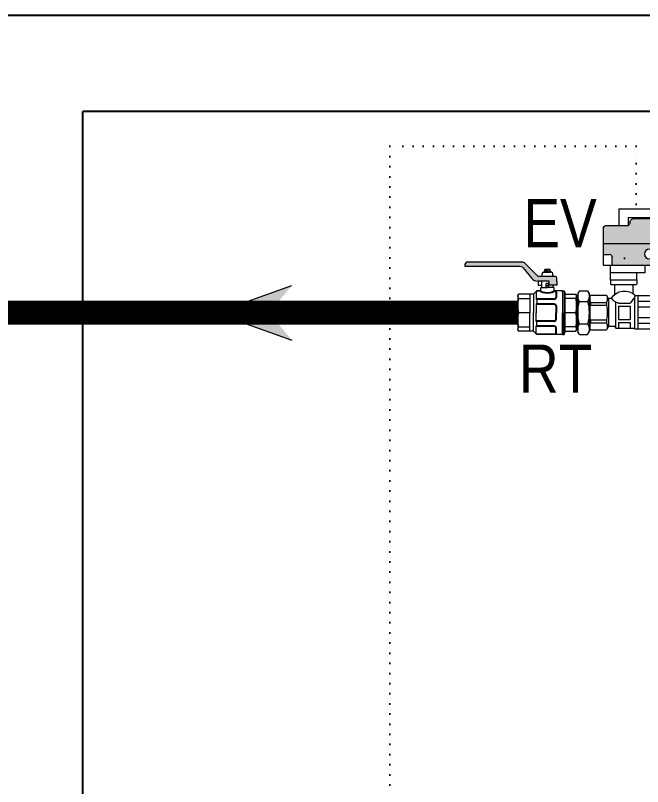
# Model space of a CAD drawing. Extents: x 2569 to 19597, y 1825 to 16548.
# Drawn here: x 10829 to 12134, y 11447 to 13052 of the extents above; entities that cross this region are included whole.
import ezdxf

# ---------------------------------------------------------------- set-up
doc = ezdxf.new("R2010")
doc.units = 0
doc.linetypes.add('ACAD_ISO07W100', pattern=[3, 0, -3])
for name, color, linetype, lineweight in [('S_TEXT', 7, 'Continuous', 15), ('SAN-MC-Circuit_Informatii', 121, 'ACAD_ISO07W100', 25), ('SAN-MC-COLD WATER', 5, 'Continuous', 30), ('SAN-MC-TEXT', 7, 'Continuous', 5), ('SAN-MC-VALVE', 7, 'Continuous', 5)]:
    doc.layers.add(name, color=color, linetype=linetype, lineweight=lineweight)
doc.styles.add('Text 100', font='ARIALN.TTF', dxfattribs={"height": 100})

# ---------------------------------------------------------------- blocks, each defined once
blk = doc.blocks.new('Electrovana')
at = {"layer": 'SAN-MC-VALVE'}
h = blk.add_hatch(color=114, dxfattribs=at)
h.dxf.hatch_style = 1
h.paths.add_polyline_path([(147610.9, -110218, -0.142538), (147601.8, -110203.2), (147597.8, -110187.7, 0.265741), (147575.9, -110176.6), (147455.1, -110176.6, 0.235859), (147426.8, -110197.4, 0.055764), (147414.5, -110327.9), (147764.3, -110327.9), (147764.3, -110234.4, 0.33673), (147741.2, -110217.9)])
h = blk.add_hatch(color=114, dxfattribs=at)
h.dxf.hatch_style = 1
h.paths.add_polyline_path([(147709.9, -110459.7), (147709.9, -110408.3, -0.325364), (147725.3, -110393.6), (147764.3, -110393.6), (147764.3, -110327.9), (147414.5, -110327.9, 0.047546), (147427.2, -110439.1, 0.433153), (147451.3, -110459.7)])
h.paths.add_polyline_path([(147453.8, -110391.6, -1), (147513.1, -110391.6, -1)], flags=16)
at = {"layer": 'SAN-MC-VALVE', "linetype": 'Continuous'}
for p, q in [((147669.1, -110118.2), (147470.9, -110118.2)), ((147470.9, -110118.2), (147470.9, -110170.3)), ((147669.1, -110118.2), (147669.1, -110217.9)), ((147578.4, -110176.6), (147455.1, -110176.6)), ((147611.7, -110170.3), (147470.9, -110170.3)), ((147601.5, -110202.2), (147597.8, -110187.7)), ((147611.7, -110170.3), (147611.7, -110217.2)), ((147742.6, -110217.9), (147610.9, -110218)), ((147764.3, -110234.4), (147764.3, -110459.7)), ((147764.8, -110327.9), (147413.3, -110327.9)), ((147764.3, -110393.6), (147725.3, -110393.6)), ((147709.9, -110459.7), (147709.9, -110408.3)), ((147764.3, -110459.7), (147446.5, -110459.7)), ((147510.1, -110506.5), (147510.1, -110458.3)), ((147718.9, -110547.5), (147718.9, -110459.7)), ((147510.5, -110506.5), (147718.9, -110506.5)), ((147561.2, -110507), (147561.2, -110547.5)), ((147718.5, -110506.5), (147718.5, -110506.5)), ((147719.1, -110547.5), (147561, -110547.5)), ((147561, -110547.5), (147561, -110573.9)), ((147718.9, -110547.5), (147561.2, -110547.5)), ((147717.2, -110575.7), (147562.8, -110575.7)), ((147583.6, -110577.6), (147583.6, -110632.1)), ((147696.5, -110577.6), (147696.5, -110639)), ((147719.1, -110547.5), (147719.1, -110573.9)), ((147375.6, -110615.3), (147366.5, -110631.2)), ((147366.5, -110631.2), (147366.5, -110864.2)), ((147375.6, -110615.3), (147424.7, -110615.3)), ((147424.7, -110615.3), (147433.9, -110631.2)), ((147433.9, -110631.2), (147433.9, -110864.2)), ((147859.2, -110615.3), (147850, -110631.2)), ((147850, -110631.2), (147850, -110864.2)), ((147908.2, -110615.3), (147859.2, -110615.3)), ((147908.2, -110615.3), (147917.4, -110631.2)), ((147917.4, -110631.2), (147917.4, -110864.2)), ((147362.7, -110642.4), (147357.7, -110661)), ((147357.7, -110661), (147357.7, -110834.4)), ((147361.8, -110645.8), (147366.5, -110645.8)), ((147362.7, -110642.4), (147362.7, -110849.6)), ((147366.5, -110642.4), (147362.7, -110642.4)), ((147375.6, -110680.4), (147424.7, -110680.4)), ((147433.9, -110669.2), (147433.9, -110824.1)), ((147436.2, -110671.5), (147433.9, -110669.2)), ((147439.2, -110645.4), (147436.2, -110650.6)), ((147436.2, -110650.6), (147436.2, -110842.6)), ((147436.2, -110821.7), (147436.2, -110671.5)), ((147439.2, -110645.4), (147568, -110645.4)), ((147439.2, -110679.4), (147553.9, -110679.4)), ((147439.2, -110679.4), (147439.2, -110714.7)), ((147553.9, -110645.4), (147553.9, -110847.8)), ((147572.7, -110845.5), (147572.7, -110650.1)), ((147690.4, -110681.7), (147690.4, -110838.4)), ((147713.9, -110661.9), (147730.1, -110661.9)), ((147732.8, -110661.9), (147732.8, -110831.3)), ((147734.1, -110659.5), (147745, -110640.7)), ((147840.3, -110640.7), (147745, -110640.7)), ((147840.3, -110684.9), (147745, -110684.9)), ((147745, -110684.9), (147745, -110703)), ((147845.7, -110650.1), (147840.3, -110640.7)), ((147840.3, -110684.9), (147840.3, -110703)), ((147845.7, -110650.1), (147845.7, -110843.1)), ((147845.7, -110808.5), (147845.7, -110684.7)), ((147908.2, -110680.4), (147859.2, -110680.4)), ((147917.4, -110642.4), (147921.2, -110642.4)), ((147922.1, -110645.8), (147917.4, -110645.8)), ((147921.2, -110642.4), (147921.2, -110849.6)), ((147921.2, -110642.4), (147926.1, -110661)), ((147926.1, -110661), (147926.1, -110834.4)), ((147439.2, -110714.7), (147553.9, -110714.7)), ((147671.6, -110689.2), (147601, -110689.2)), ((147671.6, -110708), (147601, -110708)), ((147601, -110708), (147601, -110788.1)), ((147671.6, -110708), (147671.6, -110788.1)), ((147840.3, -110703), (147745, -110703)), ((147439.2, -110778.6), (147553.9, -110778.6)), ((147439.2, -110778.6), (147439.2, -110813.8)), ((147375.6, -110815), (147424.7, -110815)), ((147433.9, -110824.1), (147436.2, -110821.7)), ((147439.2, -110813.8), (147553.9, -110813.8)), ((147671.6, -110788.1), (147601, -110788.1)), ((147671.6, -110806.9), (147601, -110806.9)), ((147601, -110806.9), (147601, -110840.8)), ((147671.6, -110806.9), (147671.6, -110840.8)), ((147840.3, -110790.3), (147745, -110790.3)), ((147745, -110790.3), (147745, -110808.4)), ((147840.3, -110808.4), (147745, -110808.4)), ((147840.3, -110790.3), (147840.3, -110808.4)), ((147908.2, -110815), (147859.2, -110815)), ((147362.7, -110853), (147357.7, -110834.4)), ((147361.8, -110849.6), (147366.5, -110849.6)), ((147366.5, -110853), (147362.7, -110853)), ((147375.6, -110880.1), (147366.5, -110864.2)), ((147424.7, -110880.1), (147433.9, -110864.2)), ((147439.2, -110847.8), (147436.2, -110842.6)), ((147439.2, -110847.8), (147570.4, -110847.8)), ((147688.1, -110840.8), (147575.1, -110840.8)), ((147692.8, -110831.3), (147730.1, -110831.3)), ((147734.1, -110833.7), (147745, -110852.5)), ((147840.3, -110852.5), (147745, -110852.5)), ((147845.7, -110843.1), (147840.3, -110852.5)), ((147859.2, -110880.1), (147850, -110864.2)), ((147908.2, -110880.1), (147917.4, -110864.2)), ((147922.1, -110849.6), (147917.4, -110849.6)), ((147917.4, -110853), (147921.2, -110853)), ((147921.2, -110853), (147926.1, -110834.4)), ((147375.6, -110880.1), (147424.7, -110880.1)), ((147375.6, -110880.1), (147424.7, -110880.1)), ((147908.2, -110880.1), (147859.2, -110880.1)), ((147908.2, -110880.1), (147859.2, -110880.1))]:
    blk.add_line(p, q, dxfattribs=at)
at = {"layer": 'SAN-MC-VALVE'}
for p, q in [((147845.7, -110660.4), (147850, -110667.4)), ((147845.5, -110835.1), (147850, -110829.2))]:
    blk.add_line(p, q, dxfattribs=at)
blk.add_circle((147483.5, -110391.6), 29.7, dxfattribs=at)
at = {"layer": 'SAN-MC-VALVE', "linetype": 'Continuous'}
for centre, radius, start, end in [((148004.2, -110317.2), 589.8, 168.2727, 191.9282), ((147461.7, -110215.3), 39.3, 99.7422, 152.8269), ((147577.1, -110201.2), 24.7, 33.2981, 87.1742), ((147631.7, -110195), 31, 193.5778, 227.9574), ((147741.9, -110241.4), 23.5, 17.3011, 88.3073), ((147727.7, -110411.5), 18.1, 97.7386, 169.8307), ((147448.9, -110438.1), 21.7, 182.7072, 263.6129), ((147562.8, -110573.9), 1.88, 180, 270), ((147581.7, -110577.6), 1.88, 0, 90), ((147698.4, -110577.6), 1.88, 90, 180), ((147717.2, -110573.9), 1.88, 270, 0), ((147428.9, -110647.9), 62.5, 148.5878, 211.4122), ((147371.4, -110647.9), 62.5, 328.5878, 31.4122), ((147912.5, -110647.9), 62.5, 148.5878, 211.4122), ((147854.9, -110647.9), 62.5, 328.5878, 31.4122), ((147618.3, -110747.7), 251.8, 164.5036, 180), ((147182.1, -110747.7), 251.8, 0, 15.4964), ((147486.1, -110662.4), 49.9, 160.0653, 199.9347), ((147568, -110643.1), 2.35, 270, 0), ((147705.8, -110583.4), 148.9, 204.6105, 225.2758), ((147655.9, -110622.8), 68.2, 283.3029, 325.7556), ((147713.9, -110659.5), 2.35, 180, 270), ((147730.1, -110657.2), 4.71, 270, 330), ((147787.1, -110662.8), 47.6, 152.3465, 207.6535), ((147798.2, -110662.8), 47.6, 332.3465, 27.6535), ((148101.8, -110747.7), 251.8, 164.5036, 180), ((147665.6, -110747.7), 251.8, 0, 15.4964), ((147608.5, -110746.6), 172.3, 169.3114, 190.6886), ((147917.6, -110746.6), 178, 165.8047, 194.1953), ((147667.7, -110746.6), 178, 345.8047, 14.1953), ((147618.3, -110747.7), 251.8, 180, 195.4964), ((147182.1, -110747.7), 251.8, 344.5036, 0), ((148101.8, -110747.7), 251.8, 180, 195.4964), ((147665.6, -110747.7), 251.8, 344.5036, 0), ((147428.9, -110847.5), 62.5, 148.5878, 211.4122), ((147371.4, -110847.5), 62.5, 328.5878, 31.4122), ((147486.1, -110830.8), 49.9, 160.0653, 199.9347), ((147787.1, -110830.4), 47.6, 152.3465, 207.6535), ((147798.2, -110830.4), 47.6, 332.3465, 27.6535), ((147912.5, -110847.5), 62.5, 148.5878, 211.4122), ((147854.9, -110847.5), 62.5, 328.5878, 31.4122), ((147570.4, -110845.5), 2.35, 270, 0), ((147575.1, -110843.1), 2.35, 90, 180), ((147688.1, -110838.4), 2.35, 270, 0), ((147692.8, -110833.7), 2.35, 90, 180), ((147730.1, -110836.1), 4.71, 30, 90)]:
    blk.add_arc(centre, radius, start, end, dxfattribs=at)
at = {"layer": 'SAN-MC-VALVE'}
blk.add_arc((147635.6, -110708.4), 92.3, 31.9388, 134.9687, dxfattribs=at)
blk = doc.blocks.new('Robinet Sfera')
at = {"layer": 'SAN-MC-VALVE'}
h = blk.add_hatch(color=1, dxfattribs=at)
h.dxf.hatch_style = 1
h.paths.add_polyline_path([(139218.8, -108600.9), (139219.2, -108579.2), (139218.9, -108577.4), (139218.3, -108576.4), (139217.2, -108575.4), (139216.8, -108575.1), (139215.7, -108574.7), (139214.6, -108574.5), (139165.2, -108574.5), (139163.4, -108574.2), (139161.9, -108573.1), (139122.6, -108533.9), (139121.1, -108532.9), (139119.3, -108532.5), (138951.3, -108532.5), (138948, -108533.9), (138946.6, -108537.2), (138946.6, -108545), (139110.4, -108545), (139112.6, -108545.2), (139114.3, -108545.8), (139116.1, -108546.9), (139117.5, -108548.3), (139144.3, -108580.2), (139148.1, -108583.8), (139150, -108585.1), (139152.3, -108586.3), (139155.8, -108587.6), (139159.2, -108588.3), (139162.1, -108588.5), (139195.9, -108588.5), (139195.9, -108600.9)])
at = {"layer": 'SAN-MC-VALVE', "linetype": 'Continuous'}
for p, q in [((138946.6, -108545), (138946.6, -108537.2)), ((139119.3, -108532.5), (138951.3, -108532.5)), ((139161.9, -108573.1), (139122.6, -108533.9)), ((138947.1, -108545), (138946.6, -108544.5)), ((139110.4, -108545), (138946.6, -108545)), ((139117.5, -108548.3), (139144.3, -108580.2)), ((139179.6, -108562.1), (139191.2, -108562.1)), ((139183.5, -108559), (139181.1, -108559.6)), ((139181.1, -108562.1), (139181.1, -108559.6)), ((139181.1, -108559.6), (139191.2, -108559.6)), ((139181.1, -108562.1), (139181.3, -108561.8)), ((139181.3, -108562.1), (139182.5, -108561.8)), ((139181.3, -108561.8), (139181.3, -108562.1)), ((139182.5, -108562.1), (139184.7, -108561.8)), ((139182.5, -108561.8), (139182.5, -108562.1)), ((139183.5, -108559), (139183.5, -108553.5)), ((139183.5, -108553.5), (139191.2, -108553.5)), ((139184.7, -108562.1), (139187.8, -108561.8)), ((139184.7, -108561.8), (139184.7, -108562.1)), ((139187.8, -108561.8), (139187.8, -108562.1)), ((139187.8, -108562.1), (139191.2, -108561.8)), ((139199, -108553.5), (139191.2, -108553.5)), ((139191.2, -108559.6), (139191.2, -108554.1)), ((139201.3, -108559.6), (139191.2, -108559.6)), ((139191.2, -108562.1), (139194.7, -108561.8)), ((139191.2, -108561.8), (139191.2, -108562.1)), ((139202.9, -108562.1), (139191.2, -108562.1)), ((139194.7, -108562.1), (139197.7, -108561.8)), ((139194.7, -108561.8), (139194.7, -108562.1)), ((139197.7, -108562.1), (139200, -108561.8)), ((139197.7, -108561.8), (139197.7, -108562.1)), ((139199, -108559), (139199, -108553.5)), ((139199, -108559), (139201.3, -108559.6)), ((139200, -108562.1), (139201.1, -108561.8)), ((139200, -108561.8), (139200, -108562.1)), ((139201.1, -108562.1), (139201.3, -108561.8)), ((139201.1, -108562.1), (139201.1, -108561.8)), ((139201.1, -108562.1), (139201.1, -108561.8)), ((139201.1, -108561.8), (139201.1, -108562.1)), ((139201.3, -108561.8), (139201.3, -108559.6)), ((139191.2, -108574.5), (139165.2, -108574.5)), ((139174.9, -108572.2), (139174.9, -108566.7)), ((139214.6, -108574.5), (139191.2, -108574.5)), ((139207.6, -108572.2), (139207.6, -108566.7)), ((139219.2, -108588.5), (139219.2, -108579.2)), ((139195.9, -108588.5), (139162.1, -108588.5)), ((139163.6, -108588.5), (139163.6, -108600.9)), ((139163.6, -108600.9), (139174.1, -108600.9)), ((139171.8, -108617), (139171.8, -108608.7)), ((139173.3, -108607.2), (139191.2, -108607.2)), ((139174.1, -108607.2), (139174.1, -108588.5)), ((139187.3, -108606.1), (139187.3, -108595.8)), ((139195.1, -108606.1), (139187.3, -108606.1)), ((139188.1, -108595), (139194.3, -108595)), ((139194.3, -108601.2), (139188.1, -108601.2)), ((139209.1, -108607.2), (139191.2, -108607.2)), ((139195.1, -108606.1), (139195.1, -108595.8)), ((139195.9, -108600.9), (139195.9, -108588.5)), ((139218.8, -108600.9), (139195.9, -108600.9)), ((139208.3, -108607.2), (139208.3, -108600.9)), ((139210.7, -108617), (139210.7, -108608.7)), ((139218.8, -108588.5), (139219.2, -108588.5)), ((139218.8, -108588.5), (139218.8, -108600.9)), ((139102.6, -108631.1), (139104.9, -108627.1)), ((139102.6, -108631.1), (139102.6, -108733.5)), ((139149.2, -108627.1), (139104.9, -108627.1)), ((139138.3, -108627.1), (139138.3, -108682.3)), ((139159.3, -108617), (139149.2, -108627.1)), ((139149.2, -108627.1), (139149.2, -108682.3)), ((139170.2, -108618.5), (139157.8, -108618.5)), ((139157.8, -108618.5), (139157.8, -108643)), ((139170.2, -108617), (139159.3, -108617)), ((139236.3, -108617), (139212.2, -108617)), ((139213, -108618.5), (139212.2, -108618.5)), ((139216.1, -108621.6), (139216.1, -108636.7)), ((139217.7, -108621.6), (139217.7, -108636.7)), ((139236.3, -108621.6), (139236.3, -108617)), ((139236.3, -108617), (139236.3, -108617.9)), ((139236.3, -108617), (139236.3, -108682.3)), ((139236.3, -108617), (139241, -108617)), ((139236.3, -108618.1), (139236.3, -108619.5)), ((139236.3, -108619.5), (139236.3, -108682.3)), ((139241, -108617), (139243.4, -108625.9)), ((139241, -108617), (139241, -108682.3)), ((139243.7, -108737.5), (139243.7, -108627.1)), ((139244.9, -108627.1), (139275.3, -108627.1)), ((139277.5, -108631), (139275.3, -108627.1)), ((139104.9, -108640), (139138.3, -108640)), ((139211.4, -108641.4), (139157.8, -108641.4)), ((139211.4, -108643), (139157.8, -108643)), ((139159.3, -108643), (139159.3, -108656.2)), ((139275.3, -108640), (139243.7, -108640)), ((139277.5, -108639.7), (139277.5, -108724.8)), ((139211.4, -108656.2), (139157.8, -108656.2)), ((139157.8, -108656.2), (139157.8, -108682.3)), ((139211.4, -108657.8), (139157.8, -108657.8)), ((139216.1, -108662.4), (139216.1, -108682.3)), ((139217.7, -108662.4), (139217.7, -108682.3)), ((139138.3, -108682.3), (139104.9, -108682.3)), ((139138.3, -108737.5), (139138.3, -108682.3)), ((139149.2, -108737.5), (139149.2, -108682.3)), ((139157.8, -108708.3), (139157.8, -108682.3)), ((139216.1, -108702.1), (139216.1, -108682.3)), ((139217.7, -108702.1), (139217.7, -108682.3)), ((139236.3, -108745.1), (139236.3, -108682.3)), ((139236.3, -108682.3), (139236.3, -108747.6)), ((139241, -108747.6), (139241, -108682.3)), ((139275.3, -108682.3), (139243.7, -108682.3)), ((139211.4, -108706.8), (139157.8, -108706.8)), ((139211.4, -108708.3), (139157.8, -108708.3)), ((139211.4, -108721.6), (139157.8, -108721.6)), ((139157.8, -108746), (139157.8, -108721.6)), ((139211.4, -108723.2), (139157.8, -108723.2)), ((139159.3, -108721.6), (139159.3, -108708.3)), ((139102.6, -108733.5), (139104.9, -108737.5)), ((139104.9, -108724.5), (139138.3, -108724.5)), ((139149.2, -108737.5), (139104.9, -108737.5)), ((139159.3, -108747.6), (139149.2, -108737.5)), ((139213, -108746), (139157.8, -108746)), ((139216.1, -108742.9), (139216.1, -108727.8)), ((139217.7, -108742.9), (139217.7, -108727.8)), ((139236.3, -108747.6), (139236.3, -108744.1)), ((139236.3, -108746.4), (139236.3, -108745.1)), ((139241, -108747.6), (139243.4, -108738.6)), ((139275.3, -108724.5), (139243.7, -108724.5)), ((139244.9, -108737.5), (139275.3, -108737.5)), ((139277.5, -108733.6), (139275.3, -108737.5)), ((139236.3, -108747.6), (139159.3, -108747.6)), ((139236.3, -108747.6), (139236.3, -108746.6)), ((139236.3, -108747.6), (139241, -108747.6))]:
    blk.add_line(p, q, dxfattribs=at)
at = {"layer": 'SAN-MC-VALVE'}
blk.add_line((139277.5, -108633.5), (139277.5, -108731), dxfattribs=at)
at = {"layer": 'SAN-MC-VALVE', "linetype": 'Continuous'}
for centre, radius, start, end in [((138951.3, -108537.2), 4.67, 90, 180), ((139119.3, -108537.2), 4.67, 45.0001, 90), ((139110.4, -108554.3), 9.33, 39.9999, 90), ((139179.6, -108566.7), 4.67, 90, 180), ((139186.2, -108576.1), 17.3, 72.983, 107.017), ((139187.3, -108567.7), 14.2, 74.0201, 105.9799), ((139195.1, -108567.7), 14.2, 74.0201, 105.9799), ((139196.3, -108576.2), 17.4, 73.0712, 106.9288), ((139202.9, -108566.7), 4.67, 0, 90), ((139162.1, -108565.2), 23.3, 220, 270), ((139165.2, -108569.8), 4.67, 225.0004, 270), ((139172.6, -108572.2), 2.33, 270, 0), ((139209.9, -108572.2), 2.33, 180, 270), ((139214.6, -108579.2), 4.67, 0, 90), ((139173.3, -108608.7), 1.56, 90, 180), ((139188.1, -108595.8), 0.778, 90, 180), ((139188.1, -108600.4), 0.778, 180, 270), ((139194.3, -108595.8), 0.778, 0, 90), ((139194.3, -108600.4), 0.778, 270, 0), ((139209.1, -108608.7), 1.56, 0, 90), ((139112.8, -108633.5), 10.3, 140.9211, 219.0789), ((139170.2, -108615.4), 1.56, 270, 0), ((139170.2, -108617), 1.56, 270, 0), ((139212.2, -108615.4), 1.56, 180, 270), ((139212.2, -108617), 1.56, 180, 270), ((139213, -108621.6), 3.11, 0, 90), ((139214.5, -108621.6), 3.11, 0, 90), ((139244.9, -108625.5), 1.56, 195.0002, 270), ((139267.1, -108633.5), 10.5, 321.7703, 38.2297), ((139200.8, -108661.2), 98.2, 167.5816, 192.4184), ((139211.4, -108636.7), 4.67, 270, 0), ((139211.4, -108636.7), 6.22, 270, 0), ((139177, -108661.2), 100.6, 347.8706, 12.1294), ((139211.4, -108662.4), 6.22, 0, 90), ((139211.4, -108662.4), 4.67, 0, 90), ((139200.8, -108703.4), 98.2, 167.5816, 192.4184), ((139177, -108703.4), 100.6, 347.8706, 12.1294), ((139211.4, -108702.1), 6.22, 270, 0), ((139211.4, -108702.1), 4.67, 270, 0), ((139211.4, -108727.8), 6.22, 0, 90), ((139211.4, -108727.8), 4.67, 0, 90), ((139112.8, -108731), 10.3, 140.9211, 219.0789), ((139213, -108742.9), 3.11, 270, 0), ((139214.5, -108742.9), 3.11, 270, 0), ((139214.5, -108749.2), 3.11, 89.99999722530514, 90), ((139244.9, -108739), 1.56, 90, 164.9998), ((139267.1, -108731), 10.5, 321.7703, 38.2297)]:
    blk.add_arc(centre, radius, start, end, dxfattribs=at)
at = {"layer": 'SAN-MC-VALVE', "linetype": 'Continuous', "extrusion": (0, 0, -1)}
for centre, major_axis, ratio in [((139191.2, -108618.1), (-19.9, 0), 0.355391), ((139191.2, -108616.2), (-19.4, -0.8), 0.343041)]:
    blk.add_ellipse(centre, major_axis=major_axis, ratio=ratio, start_param=3.141593, end_param=6.283185, dxfattribs=at)
blk = doc.blocks.new('A$Ccbddd6ad')
at = {"layer": 'S_TEXT'}
h = blk.add_hatch(color=256, dxfattribs=at)
h.paths.add_polyline_path([(81.1, 226.8), (0, 158.9), (0, 0)])
h.paths.add_polyline_path([(0, 0), (0, 158.9), (-81.1, 226.8)])
for q in [(-81.1, 226.8), (81.1, 226.8)]:
    blk.add_line((0, 0), q, dxfattribs=at)

msp = doc.modelspace()

# ---------------------------------------------------------------- linework, layer by layer
msp.add_line((10969.43134, 9952.21856), (10969.43134, 12852.21856))
msp.add_lwpolyline([(11427.24373, 9752.21856), (11427.24373, 9752.21856), (12327.24373, 9752.21856), (18545.27901, 9752.23127), (18545.20273, 13052.23127), (12327.24373, 13052.21856), (2569.35506, 13052.21856), (2569.35506, 9752.21856)], close=True)
msp.add_lwpolyline([(10969.43134, 9952.21856), (18345.20273, 9952.21856), (18345.20273, 12852.21856), (10969.43134, 12852.21856)])
at = {"layer": 'SAN-MC-Circuit_Informatii', "linetype": 'ACAD_ISO07W100', "ltscale": 10}
msp.add_line((12096.48546, 12546.64243), (12096.48546, 12582.24796), dxfattribs=at)
at = {"layer": 'SAN-MC-Circuit_Informatii', "linetype": 'ACAD_ISO07W100', "ltscale": 7}
msp.add_lwpolyline([(12120.93214, 12659.54517), (12120.93214, 12779.87134), (11608.24881, 12779.87134), (11608.24881, 11243.40286), (12017.3294, 11243.40286)], dxfattribs=at)
at = {"layer": 'SAN-MC-COLD WATER', "const_width": 50}
msp.add_lwpolyline([(10616.48836, 12433.18838), (11874.43008, 12433.18838)], dxfattribs=at)

# ---------------------------------------------------------------- block references
at = {"xscale": 0.7, "yscale": 0.7, "zscale": 0.7, "rotation": 270}
msp.add_blockref('A$Ccbddd6ad', (11245.45922, 12433.18838), dxfattribs=at)
at = {"layer": 'SAN-MC-COLD WATER'}
for name, p, xscale, yscale, zscale in [('Electrovana', (62735.56235, 50419.89368), -0.3429999999999999, 0.3429999999999999, 0.3429999999999999), ('Robinet Sfera', (-85497.36817, 88511.0324), 0.7, 0.7, 0.7)]:
    msp.add_blockref(name, p, dxfattribs=dict(at, xscale=xscale, yscale=yscale, zscale=zscale))

# ---------------------------------------------------------------- texts
at = {"layer": 'SAN-MC-TEXT', "char_height": 100, "attachment_point": 3, "style": 'Text 100'}
for s, insert, width in [('\\A1;EV', (12038.98016, 12669.77473), 506.7456092), ('\\A1;RT', (12029.75668, 12367.05003), 779.7068655)]:
    msp.add_mtext(s, dxfattribs=dict(at, insert=insert, width=width))

doc.saveas('drawing.dxf')
